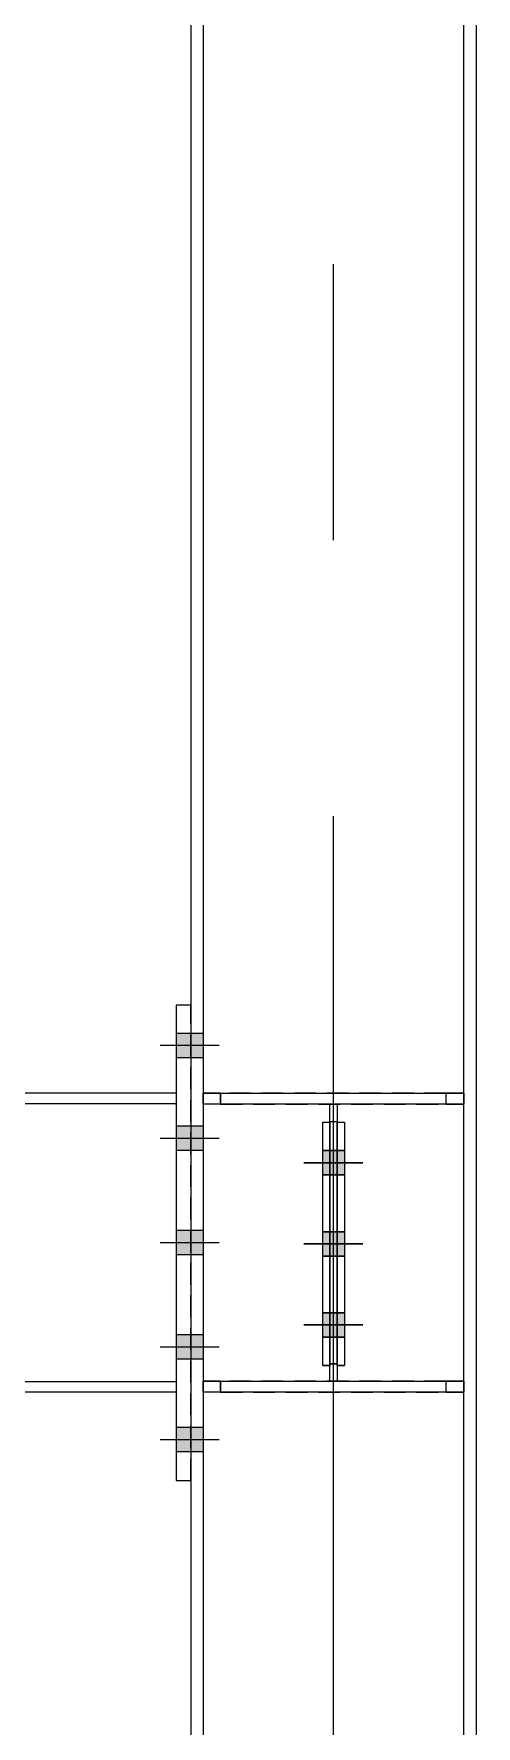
# Model space of a CAD drawing. Header units: metres. Extents: x 0 to 63075, y 0 to 44550.
# Drawn here: x 36345 to 36726, y 33908 to 35368 of the extents above; entities that cross this region are included whole.
import ezdxf

# ---------------------------------------------------------------- set-up
doc = ezdxf.new("R2010")
doc.units = ezdxf.units.M
doc.header["$LTSCALE"] = 75
doc.linetypes.add('CENTER2', pattern=[28.575, 19.05, -3.175, 3.175, -3.175])
doc.linetypes.add('DASHED2', pattern=[0.375, 0.25, -0.125])
for name, color, linetype in [('SC1', 7, 'CENTER2'), ('SDM', 7, 'Continuous'), ('SL1', 8, 'Continuous')]:
    doc.layers.add(name, color=color, linetype=linetype)

# ---------------------------------------------------------------- blocks, each defined once
blk = doc.blocks.new('A$Cf33ee68d')
at = {"layer": 'SL1'}
for points in [[(12784.5, 6281.4), (12784.5, 6302.4), (12797, 6302.4), (12797, 6281.4)], [(12784.5, 6281.4), (12784.5, 6302.4), (12797, 6302.4), (12797, 6281.4)], [(12797, 6281.4), (12797, 6302.4), (12807.7, 6302.4), (12807.7, 6281.4)], [(12797, 6281.4), (12797, 6302.4), (12807.7, 6302.4), (12807.7, 6281.4)], [(12784.5, 6201.4), (12784.5, 6222.4), (12797, 6222.4), (12797, 6201.4)], [(12797, 6201.4), (12797, 6222.4), (12807.7, 6222.4), (12807.7, 6201.4)], [(12917, 6180.4), (12910.7, 6180.4), (12910.7, 6201.4), (12917, 6201.4)], [(12923.2, 6180.4), (12916.9, 6180.4), (12916.9, 6201.4), (12923.2, 6201.4)], [(12929.4, 6180.4), (12923.1, 6180.4), (12923.1, 6201.4), (12929.4, 6201.4)], [(12784.5, 6111.4), (12784.5, 6132.4), (12797, 6132.4), (12797, 6111.4)], [(12797, 6111.4), (12797, 6132.4), (12807.7, 6132.4), (12807.7, 6111.4)], [(12917, 6110.4), (12910.7, 6110.4), (12910.7, 6131.4), (12917, 6131.4)], [(12923.2, 6110.4), (12916.9, 6110.4), (12916.9, 6131.4), (12923.2, 6131.4)], [(12929.4, 6110.4), (12923.1, 6110.4), (12923.1, 6131.4), (12929.4, 6131.4)], [(12917, 6040.4), (12910.7, 6040.4), (12910.7, 6061.4), (12917, 6061.4)], [(12923.2, 6040.4), (12916.9, 6040.4), (12916.9, 6061.4), (12923.2, 6061.4)], [(12929.4, 6040.4), (12923.1, 6040.4), (12923.1, 6061.4), (12929.4, 6061.4)], [(12784.5, 6021.4), (12784.5, 6042.4), (12797, 6042.4), (12797, 6021.4)], [(12797, 6021.4), (12797, 6042.4), (12807.7, 6042.4), (12807.7, 6021.4)], [(12784.5, 5941.4), (12784.5, 5962.4), (12797, 5962.4), (12797, 5941.4)], [(12784.5, 5941.4), (12784.5, 5962.4), (12797, 5962.4), (12797, 5941.4)], [(12797, 5941.4), (12797, 5962.4), (12807.7, 5962.4), (12807.7, 5941.4)], [(12797, 5941.4), (12797, 5962.4), (12807.7, 5962.4), (12807.7, 5941.4)]]:
    blk.add_hatch(color=256, dxfattribs=at).paths.add_polyline_path(points, flags=17)
at = {"layer": 'SL1', "lineweight": 0}
for p, q in [((12797, 10492.2), (12797, 1529.9)), ((12807.7, 10492.2), (12807.7, 1529.9)), ((13032.3, 1529.9), (13032.3, 10492.2)), ((13043, 10492.2), (13043, 1529.9)), ((12797, 6326.9), (12784.5, 6326.9)), ((12784.5, 6326.9), (12784.5, 5916.9)), ((12821.5, 6291.9), (12770.7, 6291.9)), ((12821.5, 6291.9), (12770.7, 6291.9)), ((12797, 6302.4), (12784.5, 6302.4)), ((12797, 6302.4), (12784.5, 6302.4)), ((12807.7, 6302.4), (12797, 6302.4)), ((12807.7, 6302.4), (12797, 6302.4)), ((12797, 6281.4), (12784.5, 6281.4)), ((12797, 6281.4), (12784.5, 6281.4)), ((12807.7, 6281.4), (12797, 6281.4)), ((12807.7, 6281.4), (12797, 6281.4)), ((12784.5, 6250.9), (12093, 6250.9)), ((12807.7, 6250.9), (12807.7, 6250.9)), ((12807.7, 6250.9), (13032.3, 6250.9)), ((12807.7, 6241.4), (12807.7, 6250.9)), ((13032.3, 6250.9), (13032.3, 6250.9)), ((13032.3, 6250.9), (13032.3, 6241.4)), ((12784.5, 6241.8), (12093, 6241.8)), ((13032.3, 6241.4), (12807.7, 6241.4)), ((12807.7, 6241.4), (12807.7, 6241.4)), ((12916.9, 6241.4), (12916.9, 6241.4)), ((12916.9, 6241.4), (12923.2, 6241.4)), ((12916.9, 6002.4), (12916.9, 6241.4)), ((12923.2, 6241.4), (12923.2, 6241.4)), ((12923.2, 6241.4), (12923.2, 6002.4)), ((13032.3, 6241.4), (13032.3, 6241.4)), ((12797, 6222.4), (12784.5, 6222.4)), ((12797, 6222.4), (12784.5, 6222.4)), ((12807.7, 6222.4), (12797, 6222.4)), ((12807.7, 6222.4), (12797, 6222.4)), ((12910.7, 6225.9), (12910.7, 6225.9)), ((12910.7, 6225.9), (12917, 6225.9)), ((12910.7, 6015.9), (12910.7, 6225.9)), ((12917, 6225.9), (12917, 6225.9)), ((12917, 6225.9), (12917, 6015.9)), ((12923.1, 6225.9), (12923.1, 6225.9)), ((12923.1, 6225.9), (12929.4, 6225.9)), ((12923.1, 6015.9), (12923.1, 6225.9)), ((12929.4, 6225.9), (12929.4, 6225.9)), ((12929.4, 6225.9), (12929.4, 6015.9)), ((12821.5, 6211.9), (12770.7, 6211.9)), ((12821.5, 6211.9), (12770.7, 6211.9)), ((12797, 6201.4), (12784.5, 6201.4)), ((12797, 6201.4), (12784.5, 6201.4)), ((12807.7, 6201.4), (12797, 6201.4)), ((12807.7, 6201.4), (12797, 6201.4)), ((12945.4, 6190.9), (12894.6, 6190.9)), ((12894.6, 6190.9), (12945.4, 6190.9)), ((12917, 6201.4), (12910.7, 6201.4)), ((12910.7, 6201.4), (12917, 6201.4)), ((12923.2, 6201.4), (12916.9, 6201.4)), ((12916.9, 6201.4), (12923.2, 6201.4)), ((12929.4, 6201.4), (12923.1, 6201.4)), ((12923.1, 6201.4), (12929.4, 6201.4)), ((12917, 6180.4), (12910.7, 6180.4)), ((12910.7, 6180.4), (12917, 6180.4)), ((12923.2, 6180.4), (12916.9, 6180.4)), ((12916.9, 6180.4), (12923.2, 6180.4)), ((12929.4, 6180.4), (12923.1, 6180.4)), ((12923.1, 6180.4), (12929.4, 6180.4)), ((12797, 6132.4), (12784.5, 6132.4)), ((12797, 6132.4), (12784.5, 6132.4)), ((12807.7, 6132.4), (12797, 6132.4)), ((12807.7, 6132.4), (12797, 6132.4)), ((12917, 6131.4), (12910.7, 6131.4)), ((12910.7, 6131.4), (12917, 6131.4)), ((12923.2, 6131.4), (12916.9, 6131.4)), ((12916.9, 6131.4), (12923.2, 6131.4)), ((12929.4, 6131.4), (12923.1, 6131.4)), ((12923.1, 6131.4), (12929.4, 6131.4)), ((12821.5, 6121.9), (12770.7, 6121.9)), ((12821.5, 6121.9), (12770.7, 6121.9)), ((12945.4, 6120.9), (12894.6, 6120.9)), ((12894.6, 6120.9), (12945.4, 6120.9)), ((12797, 6111.4), (12784.5, 6111.4)), ((12797, 6111.4), (12784.5, 6111.4)), ((12807.7, 6111.4), (12797, 6111.4)), ((12807.7, 6111.4), (12797, 6111.4)), ((12917, 6110.4), (12910.7, 6110.4)), ((12910.7, 6110.4), (12917, 6110.4)), ((12923.2, 6110.4), (12916.9, 6110.4)), ((12916.9, 6110.4), (12923.2, 6110.4)), ((12929.4, 6110.4), (12923.1, 6110.4)), ((12923.1, 6110.4), (12929.4, 6110.4)), ((12917, 6061.4), (12910.7, 6061.4)), ((12910.7, 6061.4), (12917, 6061.4)), ((12923.2, 6061.4), (12916.9, 6061.4)), ((12916.9, 6061.4), (12923.2, 6061.4)), ((12929.4, 6061.4), (12923.1, 6061.4)), ((12923.1, 6061.4), (12929.4, 6061.4)), ((12945.4, 6050.9), (12894.6, 6050.9)), ((12894.6, 6050.9), (12945.4, 6050.9)), ((12821.5, 6031.9), (12770.7, 6031.9)), ((12821.5, 6031.9), (12770.7, 6031.9)), ((12797, 6042.4), (12784.5, 6042.4)), ((12797, 6042.4), (12784.5, 6042.4)), ((12807.7, 6042.4), (12797, 6042.4)), ((12807.7, 6042.4), (12797, 6042.4)), ((12917, 6040.4), (12910.7, 6040.4)), ((12910.7, 6040.4), (12917, 6040.4)), ((12923.2, 6040.4), (12916.9, 6040.4)), ((12916.9, 6040.4), (12923.2, 6040.4)), ((12929.4, 6040.4), (12923.1, 6040.4)), ((12923.1, 6040.4), (12929.4, 6040.4)), ((12797, 6021.4), (12784.5, 6021.4)), ((12797, 6021.4), (12784.5, 6021.4)), ((12807.7, 6021.4), (12797, 6021.4)), ((12807.7, 6021.4), (12797, 6021.4)), ((12917, 6015.9), (12910.7, 6015.9)), ((12910.7, 6015.9), (12910.7, 6015.9)), ((12917, 6015.9), (12917, 6015.9)), ((12929.4, 6015.9), (12923.1, 6015.9)), ((12923.1, 6015.9), (12923.1, 6015.9)), ((12929.4, 6015.9), (12929.4, 6015.9)), ((12784.5, 6002), (12093, 6002)), ((12807.7, 6002.4), (12807.7, 6002.4)), ((12807.7, 6002.4), (13032.3, 6002.4)), ((12807.7, 5992.9), (12807.7, 6002.4)), ((12916.9, 6002.4), (12916.9, 6002.4)), ((12916.9, 6002.4), (12923.2, 6002.4)), ((13032.3, 6002.4), (13032.3, 6002.4)), ((13032.3, 6002.4), (13032.3, 5992.9)), ((12784.5, 5992.9), (12093, 5992.9)), ((13032.3, 5992.9), (12807.7, 5992.9)), ((12807.7, 5992.9), (12807.7, 5992.9)), ((13032.3, 5992.9), (13032.3, 5992.9)), ((12797, 5962.4), (12784.5, 5962.4)), ((12797, 5962.4), (12784.5, 5962.4)), ((12807.7, 5962.4), (12797, 5962.4)), ((12807.7, 5962.4), (12797, 5962.4)), ((12821.5, 5951.9), (12770.7, 5951.9)), ((12821.5, 5951.9), (12770.7, 5951.9)), ((12797, 5941.4), (12784.5, 5941.4)), ((12797, 5941.4), (12784.5, 5941.4)), ((12807.7, 5941.4), (12797, 5941.4)), ((12807.7, 5941.4), (12797, 5941.4)), ((12784.5, 5916.9), (12797, 5916.9))]:
    blk.add_line(p, q, dxfattribs=at)
at = {"layer": 'SL1', "linetype": 'DASHED2', "lineweight": 0}
for p, q in [((12797, 5916.9), (12797, 6326.9)), ((12784.5, 6250.9), (12784.5, 5992.9)), ((12807.7, 6241.4), (12807.7, 6250.9)), ((12807.7, 6250.9), (13032.3, 6250.9)), ((12822.7, 6250.9), (12807.7, 6250.9)), ((12807.7, 6250.9), (12807.7, 6250.9)), ((12822.7, 6241.4), (12822.7, 6250.9)), ((12822.7, 6250.9), (12822.7, 6241.4)), ((13017.3, 6250.9), (12822.7, 6250.9)), ((13017.3, 6241.4), (13017.3, 6250.9)), ((13032.3, 6250.9), (13017.3, 6250.9)), ((13017.3, 6241.4), (13017.3, 6250.9)), ((13032.3, 6250.9), (13032.3, 6241.4)), ((13032.3, 6241.4), (12807.7, 6241.4)), ((12822.7, 6241.4), (12807.7, 6241.4)), ((12822.7, 6241.4), (13017.3, 6241.4)), ((12916.9, 6002.4), (12916.9, 6241.4)), ((12916.9, 6241.4), (12923.2, 6241.4)), ((12916.9, 6241.4), (12916.9, 6241.4)), ((12916.9, 6241.4), (12923.2, 6241.4)), ((12923.2, 6241.4), (12923.2, 6002.4)), ((13017.3, 6241.4), (13032.3, 6241.4)), ((12910.7, 6015.9), (12910.7, 6225.9)), ((12910.7, 6225.9), (12917, 6225.9)), ((12910.7, 6225.9), (12910.7, 6225.9)), ((12910.7, 6225.9), (12917, 6225.9)), ((12916.9, 6226.4), (12923.2, 6226.4)), ((12916.9, 6226.4), (12923.2, 6226.4)), ((12917, 6225.9), (12917, 6015.9)), ((12923.1, 6015.9), (12923.1, 6225.9)), ((12923.1, 6225.9), (12929.4, 6225.9)), ((12923.1, 6225.9), (12923.1, 6225.9)), ((12923.1, 6225.9), (12929.4, 6225.9)), ((12929.4, 6225.9), (12929.4, 6015.9)), ((12917, 6015.9), (12910.7, 6015.9)), ((12910.7, 6015.9), (12917, 6015.9)), ((12916.9, 6017.4), (12923.2, 6017.4)), ((12923.2, 6017.4), (12916.9, 6017.4)), ((12929.4, 6015.9), (12923.1, 6015.9)), ((12923.1, 6015.9), (12929.4, 6015.9)), ((12822.7, 6002.4), (12807.7, 6002.4)), ((12807.7, 6002.4), (12807.7, 6002.4)), ((12807.7, 5992.9), (12807.7, 6002.4)), ((12807.7, 6002.4), (13032.3, 6002.4)), ((12822.7, 6002.4), (12822.7, 5992.9)), ((13017.3, 6002.4), (12822.7, 6002.4)), ((12822.7, 5992.9), (12822.7, 6002.4)), ((12923.2, 6002.4), (12916.9, 6002.4)), ((12916.9, 6002.4), (12923.2, 6002.4)), ((13032.3, 6002.4), (13017.3, 6002.4)), ((13017.3, 5992.9), (13017.3, 6002.4)), ((13017.3, 5992.9), (13017.3, 6002.4)), ((13032.3, 6002.4), (13032.3, 5992.9)), ((12822.7, 5992.9), (12807.7, 5992.9)), ((13032.3, 5992.9), (12807.7, 5992.9)), ((12822.7, 5992.9), (13017.3, 5992.9)), ((13017.3, 5992.9), (13032.3, 5992.9))]:
    blk.add_line(p, q, dxfattribs=at)

msp = doc.modelspace()

# ---------------------------------------------------------------- linework, layer by layer
at = {"layer": 'SC1', "lineweight": 0}
msp.add_line((36603, 28978.2), (36603, 40124.4), dxfattribs=at)

# ---------------------------------------------------------------- block references
at = {"layer": 'SDM'}
msp.add_blockref('A$Cf33ee68d', (23682.9, 28203.4), dxfattribs=at)

doc.saveas('drawing.dxf')
